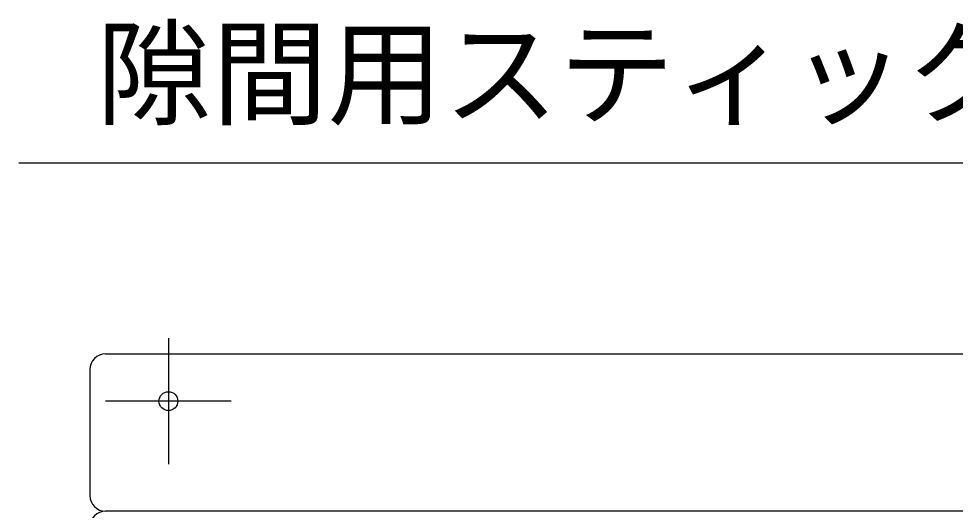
# Model space of a CAD drawing. Extents: x 443 to 1217, y -1921 to -677.
# Drawn here: x 646.05 to 673.71, y -870.27 to -855.75 of the extents above; entities that cross this region are included whole.
import ezdxf
from ezdxf.enums import TextEntityAlignment as Align

# ---------------------------------------------------------------- set-up
doc = ezdxf.new("R2010")
doc.units = 0
doc.header["$MEASUREMENT"] = 0
doc.linetypes.add('CENTER', pattern=[12.2, 5, -0.8, 0.6, -0.8, 5])
doc.layers.get('0').update_dxf_attribs({"linetype": 'CONTINUOUS'})
doc.layers.add('10', color=7, linetype='CONTINUOUS')
doc.layers.add('6', color=7, linetype='CONTINUOUS')
doc.styles.add('ｽﾀｲﾙ2', font='MS PGothic.ttf')

msp = doc.modelspace()

# ---------------------------------------------------------------- linework, layer by layer
at = {"color": 7, "linetype": 'Continuous'}
msp.add_line((675.088, -860.01), (646.053, -860.01), dxfattribs=at)
at = {"layer": '6', "linetype": 'CENTER'}
for p, q in [((650.467, -865.167), (650.467, -868.877)), ((652.322, -867.022), (648.612, -867.022))]:
    msp.add_line(p, q, dxfattribs=at)
at = {"layer": '6', "color": 3, "linetype": 'Continuous'}
for p, q in [((648.612, -865.631), (720.034, -865.631)), ((648.148, -866.094), (648.148, -869.805)), ((720.034, -870.268), (648.612, -870.268))]:
    msp.add_line(p, q, dxfattribs=at)
msp.add_circle((650.467, -867.022), 0.278, dxfattribs=at)
for centre, start, end in [((648.612, -866.094), 90, 180), ((648.612, -869.805), 180, 270), ((648.612, -870.732), 90, 180)]:
    msp.add_arc(centre, 0.464, start, end, dxfattribs=at)

# ---------------------------------------------------------------- texts
at = {"layer": '10', "style": 'ｽﾀｲﾙ2'}
msp.add_attdef('隙間用スティック', text='', height=2.5, dxfattribs=at).set_placement((648.342, -859.361), align=Align.BOTTOM_LEFT)

doc.saveas('drawing.dxf')
